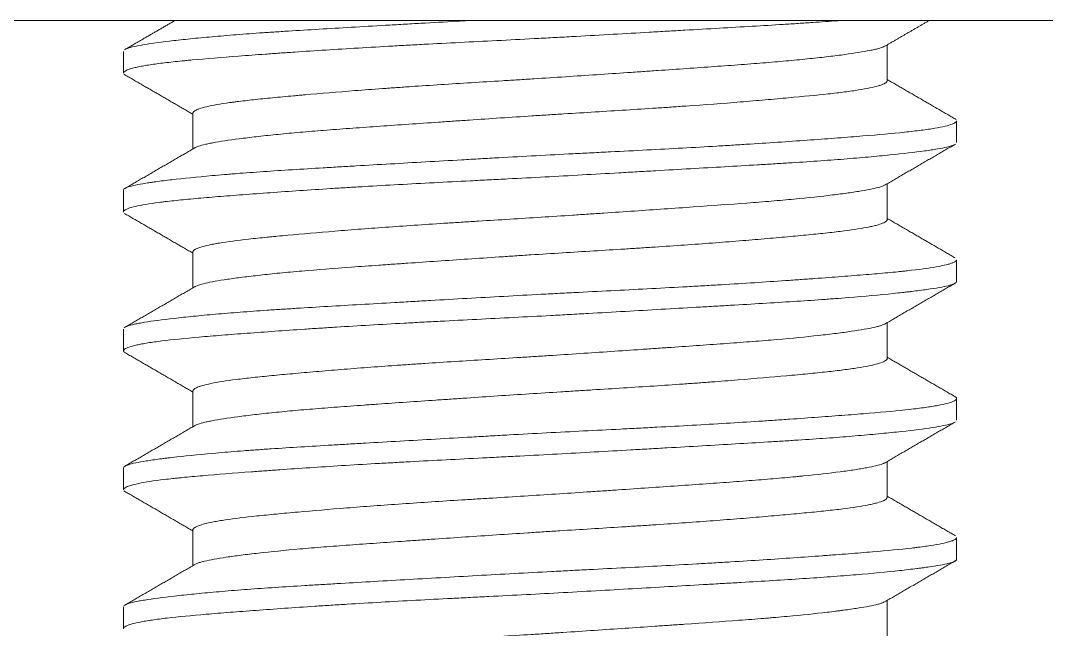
# Model space of a CAD drawing. Header units: millimetres. Extents: x 4900 to 5740, y 840 to 1434.
# Drawn here: x 5020.99 to 5028.38, y 1065.25 to 1069.63 of the extents above; entities that cross this region are included whole.
import ezdxf

# ---------------------------------------------------------------- set-up
doc = ezdxf.new("R2010")
doc.units = ezdxf.units.MM

msp = doc.modelspace()

# ---------------------------------------------------------------- linework, layer by layer
at = {"color": 7, "linetype": 'Continuous', "lineweight": 18}
for p, q in [((5060.0345, 1069.6311), (5011.4345, 1069.6311)), ((5027.2345, 1069.1972), (5027.2345, 1069.4558)), ((5021.7345, 1069.4084), (5021.7345, 1069.2536)), ((5022.2345, 1068.965), (5022.2345, 1068.7064)), ((5027.7345, 1068.7529), (5027.7345, 1068.9089)), ((5021.7345, 1068.409), (5021.7345, 1068.2536)), ((5021.7346, 1068.4089), (5021.7374, 1068.4162)), ((5027.2345, 1068.1978), (5027.2345, 1068.456)), ((5022.2345, 1067.9642), (5022.2345, 1067.7064)), ((5027.7345, 1067.7537), (5027.7345, 1067.9084)), ((5027.2345, 1067.1973), (5027.2345, 1067.4559)), ((5021.7345, 1067.4086), (5021.7345, 1067.2531)), ((5022.2345, 1066.9649), (5022.2345, 1066.7064)), ((5027.7345, 1066.7534), (5027.7345, 1066.9093)), ((5021.7345, 1066.4086), (5021.7345, 1066.2538)), ((5027.2345, 1066.1975), (5027.2345, 1066.456)), ((5022.2345, 1065.9646), (5022.2345, 1065.7064)), ((5027.7345, 1065.7534), (5027.7345, 1065.9084)), ((5027.2345, 1065.1977), (5027.2345, 1065.4558)), ((5021.7345, 1065.4092), (5021.7345, 1065.2531))]:
    msp.add_line(p, q, dxfattribs=at)
for points, knots in [([(5026.8781, 1069.63), (5026.8206, 1069.6256), (5026.7606, 1069.6213), (5026.6639, 1069.6147), (5026.629, 1069.6124), (5026.5582, 1069.6078), (5026.5223, 1069.6055), (5026.3404, 1069.5942), (5026.187, 1069.5852), (5025.9449, 1069.5712), (5025.8623, 1069.5664), (5025.7352, 1069.5591), (5025.6926, 1069.5567), (5025.607, 1069.5518), (5025.564, 1069.5493), (5025.3483, 1069.5369), (5025.1728, 1069.5269), (5024.9499, 1069.5145), (5024.8827, 1069.5108), (5024.8151, 1069.5072), (5024.77, 1069.5048), (5024.7474, 1069.5035), (5024.6347, 1069.4976), (5024.5451, 1069.4929), (5024.2783, 1069.4793), (5024.1029, 1069.4705), (5023.8868, 1069.4591), (5023.8438, 1069.4568), (5023.7794, 1069.4533), (5023.758, 1069.4521), (5023.7155, 1069.4498), (5023.6097, 1069.4439), (5023.507, 1069.438), (5023.2662, 1069.4237), (5023.1131, 1069.4138), (5022.9496, 1069.4026), (5022.9315, 1069.4014), (5022.8957, 1069.3989), (5022.8778, 1069.3976), (5022.825, 1069.3939), (5022.7905, 1069.3914), (5022.6894, 1069.384), (5022.6249, 1069.3792), (5022.4404, 1069.3652), (5022.329, 1069.3562), (5022.2172, 1069.346), (5022.205, 1069.3448), (5022.181, 1069.3425), (5022.1458, 1069.3391), (5022.1126, 1069.3356), (5022.0491, 1069.3287), (5021.9718, 1069.3194), (5021.9091, 1069.3098), (5021.8676, 1069.3025), (5021.8483, 1069.2988), (5021.8311, 1069.295), (5021.82, 1069.2925), (5021.8148, 1069.2913), (5021.7696, 1069.28), (5021.7457, 1069.2699), (5021.7353, 1069.2574), (5021.7343, 1069.2547), (5021.7346, 1069.2519)], [0, 0, 0, 0, 0.034722, 0.034722, 0.053593, 0.053593, 0.072464, 0.072464, 0.147947, 0.147947, 0.185688, 0.185688, 0.204559, 0.204559, 0.22343, 0.22343, 0.298913, 0.298913, 0.317784, 0.327219, 0.327219, 0.336655, 0.336655, 0.374396, 0.374396, 0.449879, 0.449879, 0.46875, 0.46875, 0.478186, 0.478186, 0.487621, 0.525362, 0.525362, 0.600846, 0.600846, 0.610281, 0.610281, 0.619716, 0.619716, 0.638587, 0.638587, 0.676329, 0.676329, 0.751812, 0.751812, 0.761247, 0.761247, 0.770683, 0.789553, 0.789553, 0.827295, 0.865037, 0.865037, 0.883907, 0.893343, 0.893343, 0.902778, 0.902778, 0.978261, 0.978261, 1, 1, 1, 1]), ([(5021.7498, 1069.425), (5021.7513, 1069.4258), (5021.7528, 1069.4265), (5021.7596, 1069.4295), (5021.7658, 1069.4317), (5021.7802, 1069.4363), (5021.7884, 1069.4386), (5021.816, 1069.4454), (5021.8382, 1069.4499), (5021.9161, 1069.4636), (5021.9829, 1069.4729), (5022.0854, 1069.485), (5022.1068, 1069.4875), (5022.1516, 1069.4924), (5022.1749, 1069.4949), (5022.2469, 1069.5024), (5022.3492, 1069.5123), (5022.4638, 1069.5221), (5022.5845, 1069.5318), (5022.648, 1069.5366), (5022.7478, 1069.5436), (5022.782, 1069.5459), (5022.8514, 1069.5505), (5022.8866, 1069.5528), (5022.9938, 1069.5596), (5023.0673, 1069.5641), (5023.2941, 1069.5777), (5023.4534, 1069.5869), (5023.6422, 1069.5978), (5023.6633, 1069.599), (5023.7055, 1069.6015), (5023.7691, 1069.6051), (5023.8331, 1069.6088), (5023.9617, 1069.6161), (5024.0745, 1069.6226), (5024.1887, 1069.6291), (5024.2155, 1069.6306)], [0, 0, 0, 0, 0.01106, 0.01106, 0.045629, 0.045629, 0.080197, 0.080197, 0.149335, 0.149335, 0.287609, 0.287609, 0.322178, 0.322178, 0.356746, 0.356746, 0.425884, 0.495021, 0.495021, 0.564158, 0.564158, 0.598727, 0.598727, 0.633296, 0.633296, 0.702433, 0.702433, 0.840707, 0.840707, 0.857992, 0.857992, 0.875276, 0.909845, 0.909845, 0.978982, 1, 1, 1, 1]), ([(5027.2205, 1069.4477), (5027.2179, 1069.4461), (5027.2057, 1069.44), (5027.1875, 1069.4339), (5027.162, 1069.4269), (5027.1527, 1069.4246), (5027.1322, 1069.4199), (5027.1211, 1069.4176), (5027.0616, 1069.4058), (5027.0015, 1069.3962), (5026.8934, 1069.3815), (5026.8543, 1069.3766), (5026.791, 1069.3691), (5026.7692, 1069.3666), (5026.7239, 1069.3615), (5026.7006, 1069.359), (5026.6289, 1069.3515), (5026.5788, 1069.3466), (5026.4737, 1069.3369), (5026.4188, 1069.3322), (5026.3044, 1069.3228), (5026.2447, 1069.3182), (5026.1517, 1069.3112), (5026.12, 1069.3089), (5026.056, 1069.3042), (5026.0237, 1069.3019), (5025.8602, 1069.2902), (5025.7237, 1069.2808), (5025.5461, 1069.2686), (5025.5102, 1069.2661), (5025.4377, 1069.2611), (5025.4011, 1069.2586), (5025.2903, 1069.2511), (5025.2162, 1069.2461), (5024.9928, 1069.231), (5024.8426, 1069.221), (5024.6534, 1069.209), (5024.6155, 1069.2067), (5024.5395, 1069.2019), (5024.5014, 1069.1996), (5024.388, 1069.1926), (5024.3133, 1069.188), (5024.0916, 1069.1742), (5023.9472, 1069.165), (5023.7886, 1069.1543), (5023.771, 1069.1531), (5023.736, 1069.1506), (5023.7185, 1069.1494), (5023.6664, 1069.1458), (5023.6322, 1069.1433), (5023.5309, 1069.136), (5023.4654, 1069.1311), (5023.2743, 1069.1162), (5023.1544, 1069.1062), (5023.0282, 1069.095), (5023.0143, 1069.0938), (5022.9868, 1069.0914), (5022.9733, 1069.0901), (5022.9331, 1069.0865), (5022.9071, 1069.0841), (5022.831, 1069.077), (5022.7349, 1069.0678), (5022.6498, 1069.0586), (5022.59, 1069.0516), (5022.5612, 1069.0481), (5022.5339, 1069.0446), (5022.5161, 1069.0422), (5022.5073, 1069.041), (5022.4306, 1069.0303), (5022.3757, 1069.0206), (5022.3127, 1069.0058), (5022.295, 1069.0008), (5022.2733, 1068.9932), (5022.2669, 1068.9907), (5022.2585, 1068.9869), (5022.256, 1068.9857), (5022.2513, 1068.9831), (5022.2491, 1068.9819), (5022.2396, 1068.9756), (5022.2354, 1068.9706), (5022.2346, 1068.9652), (5022.2345, 1068.9645), (5022.2345, 1068.9638)], [0, 0, 0, 0, 0.010037, 0.039913, 0.039913, 0.054851, 0.054851, 0.069789, 0.069789, 0.12954, 0.12954, 0.159416, 0.159416, 0.174353, 0.174353, 0.189291, 0.189291, 0.219167, 0.219167, 0.249043, 0.249043, 0.278918, 0.278918, 0.293856, 0.293856, 0.308794, 0.308794, 0.368545, 0.368545, 0.383483, 0.383483, 0.398421, 0.398421, 0.428297, 0.428297, 0.488048, 0.488048, 0.502986, 0.502986, 0.517924, 0.517924, 0.5478, 0.5478, 0.607551, 0.607551, 0.61502, 0.61502, 0.622489, 0.622489, 0.637427, 0.637427, 0.667302, 0.667302, 0.727054, 0.727054, 0.734523, 0.734523, 0.741992, 0.741992, 0.756929, 0.756929, 0.786805, 0.816681, 0.816681, 0.831619, 0.839088, 0.839088, 0.846557, 0.846557, 0.906308, 0.906308, 0.936184, 0.936184, 0.951121, 0.951121, 0.95859, 0.95859, 0.966059, 0.966059, 0.995935, 0.995935, 1, 1, 1, 1]), ([(5022.2455, 1068.7126), (5022.2523, 1068.7171), (5022.2622, 1068.7215), (5022.2889, 1068.7306), (5022.306, 1068.7352), (5022.3369, 1068.7423), (5022.348, 1068.7446), (5022.3718, 1068.7494), (5022.3845, 1068.7517), (5022.452, 1068.7636), (5022.5183, 1068.7733), (5022.6168, 1068.7858), (5022.6372, 1068.7883), (5022.6798, 1068.7933), (5022.7019, 1068.7959), (5022.77, 1068.8034), (5022.8179, 1068.8085), (5022.9186, 1068.8183), (5022.9714, 1068.8232), (5023.0819, 1068.8327), (5023.1396, 1068.8374), (5023.2298, 1068.8444), (5023.2605, 1068.8467), (5023.3231, 1068.8514), (5023.3548, 1068.8537), (5023.4509, 1068.8608), (5023.5166, 1068.8654), (5023.7179, 1068.8796), (5023.8581, 1068.8892), (5024.0226, 1068.9005), (5024.041, 1068.9017), (5024.0779, 1068.9042), (5024.1332, 1068.908), (5024.1888, 1068.9118), (5024.3002, 1068.9193), (5024.4496, 1068.9294), (5024.6005, 1068.9394), (5024.7143, 1068.9467), (5024.7713, 1068.9504), (5024.8286, 1068.954), (5024.8668, 1068.9563), (5024.886, 1068.9575), (5025.0577, 1068.9682), (5025.2073, 1068.9773), (5025.427, 1068.9912), (5025.4995, 1068.9959), (5025.6071, 1069.003), (5025.6427, 1069.0054), (5025.6959, 1069.009), (5025.7136, 1069.0102), (5025.7486, 1069.0126), (5025.7661, 1069.0139), (5025.9217, 1069.0248), (5026.0526, 1069.0347), (5026.2381, 1069.0497), (5026.298, 1069.0547), (5026.3852, 1069.0623), (5026.4138, 1069.0648), (5026.4697, 1069.0697), (5026.4969, 1069.0722), (5026.6296, 1069.0842), (5026.7249, 1069.0934), (5026.8518, 1069.1073), (5026.8914, 1069.112), (5026.9649, 1069.1215), (5026.9983, 1069.1263), (5027.0887, 1069.1407), (5027.136, 1069.1505), (5027.1788, 1069.1631), (5027.1866, 1069.1656), (5027.2003, 1069.1707), (5027.2064, 1069.1733), (5027.2219, 1069.1809), (5027.2287, 1069.1859), (5027.2336, 1069.193), (5027.2344, 1069.1952), (5027.2345, 1069.1974)], [0, 0, 0, 0, 0.028735, 0.028735, 0.058668, 0.058668, 0.073635, 0.073635, 0.088601, 0.088601, 0.148467, 0.148467, 0.163433, 0.163433, 0.1784, 0.1784, 0.208333, 0.208333, 0.238266, 0.238266, 0.268199, 0.268199, 0.283165, 0.283165, 0.298132, 0.298132, 0.328064, 0.328064, 0.38793, 0.38793, 0.395414, 0.395414, 0.402897, 0.417863, 0.417863, 0.447796, 0.477729, 0.477729, 0.492696, 0.500179, 0.500179, 0.507662, 0.507662, 0.567528, 0.567528, 0.597461, 0.597461, 0.612427, 0.612427, 0.619911, 0.619911, 0.627394, 0.627394, 0.68726, 0.68726, 0.717193, 0.717193, 0.732159, 0.732159, 0.747125, 0.747125, 0.806991, 0.806991, 0.836924, 0.836924, 0.866857, 0.866857, 0.926723, 0.926723, 0.94169, 0.94169, 0.956656, 0.956656, 0.986589, 0.986589, 1, 1, 1, 1]), ([(5021.7451, 1068.4224), (5021.7488, 1068.4247), (5021.7535, 1068.4269), (5021.7821, 1068.4382), (5021.8206, 1068.4471), (5021.8882, 1068.4586), (5021.9099, 1068.462), (5021.9339, 1068.4655), (5021.9504, 1068.4679), (5021.959, 1068.4691), (5022.0026, 1068.4751), (5022.041, 1068.4799), (5022.1663, 1068.4944), (5022.2634, 1068.5043), (5022.4018, 1068.5167), (5022.4303, 1068.5192), (5022.4745, 1068.5229), (5022.4894, 1068.5242), (5022.5196, 1068.5266), (5022.5349, 1068.5278), (5022.612, 1068.5339), (5022.6762, 1068.5386), (5022.8765, 1068.5525), (5023.02, 1068.5613), (5023.1928, 1068.5717), (5023.2121, 1068.5728), (5023.2512, 1068.5751), (5023.2709, 1068.5763), (5023.3303, 1068.5798), (5023.3702, 1068.5821), (5023.4911, 1068.5891), (5023.573, 1068.5938), (5023.8227, 1068.6082), (5023.9944, 1068.618), (5024.2158, 1068.6306), (5024.2605, 1068.6332), (5024.3496, 1068.6382), (5024.3941, 1068.6407), (5024.5278, 1068.6481), (5024.617, 1068.653), (5024.7953, 1068.6626), (5024.8844, 1068.6672), (5025.0182, 1068.6741), (5025.0628, 1068.6763), (5025.152, 1068.6809), (5025.1967, 1068.6832), (5025.4194, 1068.6945), (5025.5922, 1068.7035), (5025.8436, 1068.7174), (5025.9261, 1068.7221), (5026.0479, 1068.7293), (5026.0881, 1068.7317), (5026.168, 1068.7366), (5026.2076, 1068.739), (5026.4021, 1068.7514), (5026.5476, 1068.7614), (5026.7511, 1068.7761), (5026.8164, 1068.7809), (5026.9106, 1068.788), (5026.9414, 1068.7904), (5027.0017, 1068.7951), (5027.031, 1068.7974), (5027.1729, 1068.8088), (5027.2729, 1068.8177), (5027.4026, 1068.8315), (5027.4424, 1068.8362), (5027.497, 1068.8433), (5027.5144, 1068.8457), (5027.5471, 1068.8505), (5027.5624, 1068.853), (5027.6341, 1068.8652), (5027.6759, 1068.8751), (5027.7152, 1068.8901), (5027.7244, 1068.8951), (5027.7322, 1068.9025), (5027.7338, 1068.9049), (5027.7344, 1068.9079), (5027.7345, 1068.9085), (5027.7345, 1068.909)], [0, 0, 0, 0, 0.01454, 0.01454, 0.07317, 0.07317, 0.087828, 0.095157, 0.095157, 0.102485, 0.102485, 0.131801, 0.131801, 0.190431, 0.190431, 0.205089, 0.205089, 0.212417, 0.212417, 0.219746, 0.219746, 0.249061, 0.249061, 0.307692, 0.307692, 0.315021, 0.315021, 0.322349, 0.322349, 0.337007, 0.337007, 0.366322, 0.366322, 0.424953, 0.424953, 0.43961, 0.43961, 0.454268, 0.454268, 0.483583, 0.483583, 0.512898, 0.512898, 0.527556, 0.527556, 0.542213, 0.542213, 0.600844, 0.600844, 0.630159, 0.630159, 0.644817, 0.644817, 0.659474, 0.659474, 0.718105, 0.718105, 0.74742, 0.74742, 0.762078, 0.762078, 0.776735, 0.776735, 0.835366, 0.835366, 0.864681, 0.864681, 0.879338, 0.879338, 0.893996, 0.893996, 0.952626, 0.952626, 0.981942, 0.981942, 0.996599, 0.996599, 1, 1, 1, 1]), ([(5027.7187, 1068.7369), (5027.7071, 1068.7311), (5027.6891, 1068.7255), (5027.6459, 1068.7153), (5027.6229, 1068.7108), (5027.5891, 1068.705), (5027.5821, 1068.7039), (5027.5676, 1068.7016), (5027.5601, 1068.7004), (5027.5368, 1068.6969), (5027.5204, 1068.6945), (5027.434, 1068.6827), (5027.3509, 1068.673), (5027.2055, 1068.6582), (5027.1535, 1068.6532), (5027.0702, 1068.6457), (5027.0415, 1068.6432), (5026.983, 1068.6383), (5026.953, 1068.6358), (5026.7999, 1068.6237), (5026.6668, 1068.6147), (5026.4873, 1068.6033), (5026.4507, 1068.6011), (5026.3762, 1068.5965), (5026.3383, 1068.5942), (5026.2226, 1068.5873), (5026.144, 1068.5827), (5025.9036, 1068.5688), (5025.7374, 1068.5592), (5025.5222, 1068.5469), (5025.4788, 1068.5444), (5025.3912, 1068.5394), (5025.3469, 1068.5369), (5025.2143, 1068.5293), (5025.0371, 1068.5193), (5024.8591, 1068.5095), (5024.6808, 1068.5), (5024.5914, 1068.4953), (5024.4571, 1068.4884), (5024.4123, 1068.4862), (5024.3225, 1068.4816), (5024.278, 1068.4793), (5024.1451, 1068.4725), (5024.0577, 1068.4681), (5023.7989, 1068.4545), (5023.631, 1068.4453), (5023.4269, 1068.4333), (5023.3863, 1068.4308), (5023.3064, 1068.426), (5023.2671, 1068.4235), (5023.1508, 1068.4161), (5023.0006, 1068.4063), (5022.8597, 1068.3964), (5022.7235, 1068.3865), (5022.6578, 1068.3817), (5022.5628, 1068.3745), (5022.5319, 1068.3721), (5022.4719, 1068.3675), (5022.4427, 1068.3652), (5022.3577, 1068.3583), (5022.2509, 1068.3493), (5022.1571, 1068.3403), (5022.0918, 1068.3334), (5022.0604, 1068.3299), (5022.0308, 1068.3264), (5022.0116, 1068.324), (5022.0021, 1068.3228), (5021.9198, 1068.3121), (5021.8623, 1068.3024), (5021.7989, 1068.2876), (5021.7816, 1068.2826), (5021.7615, 1068.2751), (5021.7558, 1068.2726), (5021.7487, 1068.2688), (5021.7466, 1068.2675), (5021.7429, 1068.265), (5021.7367, 1068.2602), (5021.7343, 1068.2555), (5021.7346, 1068.2521)], [0, 0, 0, 0, 0.037194, 0.037194, 0.066619, 0.066619, 0.073976, 0.073976, 0.081332, 0.081332, 0.096045, 0.096045, 0.154896, 0.154896, 0.184322, 0.184322, 0.199034, 0.199034, 0.213747, 0.213747, 0.272598, 0.272598, 0.287311, 0.287311, 0.302024, 0.302024, 0.33145, 0.33145, 0.390301, 0.390301, 0.405014, 0.405014, 0.419726, 0.419726, 0.449152, 0.478578, 0.478578, 0.508003, 0.508003, 0.522716, 0.522716, 0.537429, 0.537429, 0.566854, 0.566854, 0.625706, 0.625706, 0.640418, 0.640418, 0.655131, 0.655131, 0.684557, 0.713982, 0.713982, 0.743408, 0.743408, 0.758121, 0.758121, 0.772833, 0.772833, 0.802259, 0.831685, 0.831685, 0.846397, 0.853754, 0.853754, 0.86111, 0.86111, 0.919961, 0.919961, 0.949387, 0.949387, 0.9641, 0.9641, 0.971456, 0.971456, 0.978813, 1, 1, 1, 1]), ([(5027.2168, 1068.4456), (5027.2081, 1068.4412), (5027.1963, 1068.4367), (5027.1505, 1068.4231), (5027.1065, 1068.4139), (5027.0349, 1068.402), (5027.0198, 1068.3995), (5026.9878, 1068.3947), (5026.971, 1068.3922), (5026.9185, 1068.3848), (5026.8807, 1068.3799), (5026.7589, 1068.365), (5026.6666, 1068.355), (5026.5369, 1068.3427), (5026.5102, 1068.3402), (5026.4558, 1068.3354), (5026.4281, 1068.333), (5026.3434, 1068.3259), (5026.2849, 1068.3213), (5026.1036, 1068.3075), (5025.9748, 1068.2983), (5025.7692, 1068.2839), (5025.6996, 1068.2791), (5025.5586, 1068.2694), (5025.4157, 1068.2596), (5025.2689, 1068.2496), (5025.1574, 1068.2421), (5025.12, 1068.2396), (5025.0446, 1068.2345), (5025.0066, 1068.232), (5024.893, 1068.2244), (5024.8175, 1068.2195), (5024.6667, 1068.2099), (5024.5163, 1068.2005), (5024.3666, 1068.1913), (5024.2545, 1068.1844), (5024.2172, 1068.182), (5024.1427, 1068.1774), (5024.1059, 1068.1751), (5023.9231, 1068.1634), (5023.7822, 1068.154), (5023.5785, 1068.1395), (5023.5119, 1068.1346), (5023.414, 1068.1271), (5023.3817, 1068.1246), (5023.3184, 1068.1195), (5023.2874, 1068.117), (5023.1349, 1068.1045), (5023.022, 1068.0946), (5022.8922, 1068.0828), (5022.8542, 1068.0792), (5022.8174, 1068.0757), (5022.7932, 1068.0733), (5022.7812, 1068.0722), (5022.7223, 1068.0663), (5022.6782, 1068.0617), (5022.555, 1068.0478), (5022.4847, 1068.0385), (5022.412, 1068.0264), (5022.3982, 1068.024), (5022.3786, 1068.0203), (5022.3723, 1068.0191), (5022.3601, 1068.0166), (5022.3542, 1068.0153), (5022.3259, 1068.0091), (5022.3066, 1068.0041), (5022.259, 1067.9892), (5022.2405, 1067.9791), (5022.2352, 1067.968), (5022.2348, 1067.9668), (5022.2345, 1067.9649), (5022.2345, 1067.9643), (5022.2346, 1067.9636)], [0, 0, 0, 0, 0.02879, 0.02879, 0.088771, 0.088771, 0.103766, 0.103766, 0.118761, 0.118761, 0.148752, 0.148752, 0.208732, 0.208732, 0.223728, 0.223728, 0.238723, 0.238723, 0.268713, 0.268713, 0.328694, 0.328694, 0.358684, 0.358684, 0.388675, 0.418665, 0.418665, 0.43366, 0.43366, 0.448656, 0.448656, 0.478646, 0.478646, 0.508636, 0.538627, 0.538627, 0.553622, 0.553622, 0.568617, 0.568617, 0.628598, 0.628598, 0.658588, 0.658588, 0.673584, 0.673584, 0.688579, 0.688579, 0.74856, 0.74856, 0.763555, 0.771052, 0.771052, 0.77855, 0.77855, 0.80854, 0.80854, 0.868521, 0.868521, 0.883516, 0.883516, 0.891014, 0.891014, 0.898512, 0.898512, 0.928502, 0.928502, 0.988483, 0.988483, 0.99598, 0.99598, 1, 1, 1, 1]), ([(5022.2475, 1067.7139), (5022.25, 1067.7154), (5022.2529, 1067.7169), (5022.2612, 1067.7208), (5022.267, 1067.7231), (5022.2872, 1067.7301), (5022.304, 1067.7347), (5022.3642, 1067.7486), (5022.4173, 1067.758), (5022.5004, 1067.7703), (5022.5179, 1067.7728), (5022.5543, 1067.7778), (5022.5732, 1067.7803), (5022.6319, 1067.7877), (5022.7158, 1067.7977), (5022.8107, 1067.8077), (5022.8859, 1067.8151), (5022.9117, 1067.8176), (5022.9647, 1067.8225), (5022.9919, 1067.8249), (5023.1313, 1067.837), (5023.2507, 1067.8461), (5023.4412, 1067.8601), (5023.5066, 1067.8647), (5023.6076, 1067.8718), (5023.6417, 1067.8742), (5023.711, 1067.879), (5023.7462, 1067.8815), (5023.9225, 1067.8936), (5024.0671, 1067.9035), (5024.289, 1067.9186), (5024.3826, 1067.9249), (5024.4775, 1067.9312), (5024.5155, 1067.9337), (5024.5347, 1067.935), (5024.5919, 1067.9388), (5024.63, 1067.9413), (5024.82, 1067.9536), (5024.9709, 1067.9628), (5025.1955, 1067.9767), (5025.27, 1067.9813), (5025.3629, 1067.9871), (5025.3814, 1067.9883), (5025.4183, 1067.9907), (5025.4733, 1067.9942), (5025.5275, 1067.9977), (5025.7064, 1068.0095), (5025.8439, 1068.0192), (5026.0086, 1068.0316), (5026.0412, 1068.0341), (5026.1057, 1068.0391), (5026.1376, 1068.0416), (5026.2315, 1068.0492), (5026.2917, 1068.0542), (5026.4072, 1068.0641), (5026.4626, 1068.0691), (5026.5688, 1068.0787), (5026.6194, 1068.0834), (5026.6919, 1068.0904), (5026.7154, 1068.0928), (5026.7612, 1068.0975), (5026.7834, 1068.0998), (5026.8474, 1068.1068), (5026.887, 1068.1114), (5026.9966, 1068.1255), (5027.0575, 1068.1351), (5027.118, 1068.1475), (5027.1293, 1068.15), (5027.1501, 1068.155), (5027.1597, 1068.1575), (5027.1857, 1068.1651), (5027.2135, 1068.1751), (5027.2278, 1068.1851), (5027.2334, 1068.1926), (5027.2344, 1068.195), (5027.2345, 1068.1976), (5027.2345, 1068.1977), (5027.2345, 1068.1978)], [0, 0, 0, 0, 0.009717, 0.009717, 0.024712, 0.024712, 0.054702, 0.054702, 0.114683, 0.114683, 0.129678, 0.129678, 0.144674, 0.144674, 0.174664, 0.204654, 0.204654, 0.219649, 0.219649, 0.234645, 0.234645, 0.294625, 0.294625, 0.324616, 0.324616, 0.339611, 0.339611, 0.354606, 0.354606, 0.414587, 0.414587, 0.444577, 0.452075, 0.452075, 0.459573, 0.459573, 0.474568, 0.474568, 0.534548, 0.534548, 0.564539, 0.564539, 0.572036, 0.572036, 0.579534, 0.594529, 0.594529, 0.65451, 0.65451, 0.669505, 0.669505, 0.6845, 0.6845, 0.714491, 0.714491, 0.744481, 0.744481, 0.774472, 0.774472, 0.789467, 0.789467, 0.804462, 0.804462, 0.834452, 0.834452, 0.894433, 0.894433, 0.909428, 0.909428, 0.924423, 0.924423, 0.954414, 0.984404, 0.984404, 0.999399, 0.999399, 1, 1, 1, 1]), ([(5021.7463, 1067.4231), (5021.7509, 1067.4258), (5021.7669, 1067.4329), (5021.7928, 1067.44), (5021.8236, 1067.4468), (5021.8349, 1067.4491), (5021.8594, 1067.4537), (5021.8726, 1067.4559), (5021.943, 1067.4675), (5022.014, 1067.4769), (5022.1422, 1067.4915), (5022.1886, 1067.4964), (5022.289, 1067.5065), (5022.3953, 1067.5164), (5022.5134, 1067.5262), (5022.6372, 1067.5358), (5022.7019, 1067.5405), (5022.8035, 1067.5474), (5022.8381, 1067.5497), (5022.9088, 1067.5542), (5022.9449, 1067.5565), (5023.0547, 1067.5634), (5023.1297, 1067.5679), (5023.3603, 1067.5816), (5023.5213, 1067.5909), (5023.7318, 1067.603), (5023.7743, 1067.6054), (5023.8604, 1067.6103), (5023.9036, 1067.6128), (5024.0337, 1067.6203), (5024.121, 1067.6253), (5024.3845, 1067.6402), (5024.5623, 1067.6502), (5024.7875, 1067.6621), (5024.8327, 1067.6645), (5024.9228, 1067.6692), (5024.9677, 1067.6715), (5025.1016, 1067.6783), (5025.1901, 1067.6828), (5025.4533, 1067.6963), (5025.6255, 1067.7053), (5025.8157, 1067.7159), (5025.8368, 1067.717), (5025.8786, 1067.7194), (5025.9409, 1067.723), (5026.0021, 1067.7265), (5026.1229, 1067.7338), (5026.2799, 1067.7435), (5026.4287, 1067.7534), (5026.5373, 1067.7608), (5026.5908, 1067.7645), (5026.6431, 1067.7683), (5026.6777, 1067.7708), (5026.6949, 1067.772), (5026.7797, 1067.7782), (5026.8444, 1067.783), (5026.9677, 1067.7924), (5027.0849, 1067.8015), (5027.1899, 1067.8105), (5027.264, 1067.8174), (5027.2879, 1067.8196), (5027.3226, 1067.8231), (5027.334, 1067.8243), (5027.3562, 1067.8266), (5027.3671, 1067.8277), (5027.4629, 1067.8382), (5027.5328, 1067.8476), (5027.6155, 1067.8622), (5027.6393, 1067.8672), (5027.6643, 1067.8734), (5027.6691, 1067.8747), (5027.6781, 1067.8772), (5027.6824, 1067.8784), (5027.6945, 1067.8822), (5027.7015, 1067.8847), (5027.7195, 1067.8922), (5027.7275, 1067.8972), (5027.7334, 1067.9044), (5027.7344, 1067.9066), (5027.7345, 1067.9089)], [0, 0, 0, 0, 0.016917, 0.046287, 0.046287, 0.060972, 0.060972, 0.075657, 0.075657, 0.134398, 0.134398, 0.163768, 0.163768, 0.193139, 0.222509, 0.222509, 0.251879, 0.251879, 0.266564, 0.266564, 0.281249, 0.281249, 0.31062, 0.31062, 0.36936, 0.36936, 0.384046, 0.384046, 0.398731, 0.398731, 0.428101, 0.428101, 0.486842, 0.486842, 0.501527, 0.501527, 0.516212, 0.516212, 0.545582, 0.545582, 0.604323, 0.604323, 0.611665, 0.611665, 0.619008, 0.633693, 0.633693, 0.663063, 0.692434, 0.692434, 0.707119, 0.714461, 0.714461, 0.721804, 0.721804, 0.751174, 0.751174, 0.780545, 0.809915, 0.809915, 0.8246, 0.8246, 0.831943, 0.831943, 0.839285, 0.839285, 0.898026, 0.898026, 0.927396, 0.927396, 0.934739, 0.934739, 0.942081, 0.942081, 0.956766, 0.956766, 0.986137, 0.986137, 1, 1, 1, 1]), ([(5027.7345, 1067.7523), (5027.7345, 1067.7514), (5027.7342, 1067.7504), (5027.7319, 1067.7447), (5027.7259, 1067.7401), (5027.7134, 1067.7344), (5027.7107, 1067.7333), (5027.7046, 1067.731), (5027.7014, 1067.7299), (5027.6908, 1067.7265), (5027.6828, 1067.7242), (5027.638, 1067.7129), (5027.5868, 1067.7039), (5027.4874, 1067.6899), (5027.4504, 1067.6851), (5027.3993, 1067.679), (5027.3889, 1067.6778), (5027.3675, 1067.6753), (5027.335, 1067.6717), (5027.3005, 1067.668), (5027.1818, 1067.6556), (5027.0741, 1067.6457), (5026.9235, 1067.6335), (5026.8926, 1067.6311), (5026.845, 1067.6275), (5026.829, 1067.6263), (5026.7964, 1067.6239), (5026.7799, 1067.6227), (5026.6968, 1067.6169), (5026.6281, 1067.6123), (5026.4152, 1067.5987), (5026.2645, 1067.5898), (5026.0651, 1067.5781), (5026.0246, 1067.5758), (5025.9631, 1067.5722), (5025.9424, 1067.571), (5025.901, 1067.5687), (5025.797, 1067.5627), (5025.6915, 1067.5566), (5025.4355, 1067.5419), (5025.2609, 1067.5319), (5025.0599, 1067.5207), (5025.0376, 1067.5194), (5024.9927, 1067.5169), (5024.9701, 1067.5157), (5024.9026, 1067.5119), (5024.8577, 1067.5095), (5024.7231, 1067.5022), (5024.6338, 1067.4975), (5024.3668, 1067.4838), (5024.1903, 1067.4749), (5023.9933, 1067.4647), (5023.9714, 1067.4635), (5023.9278, 1067.4612), (5023.8627, 1067.4578), (5023.7986, 1067.4543), (5023.6717, 1067.4474), (5023.5057, 1067.4381), (5023.3464, 1067.4285), (5023.2293, 1067.4211), (5023.1907, 1067.4187), (5023.1144, 1067.4137), (5023.0766, 1067.4112), (5022.9648, 1067.4037), (5022.8215, 1067.3937), (5022.6892, 1067.384), (5022.5624, 1067.3745), (5022.5017, 1067.3699), (5022.4149, 1067.363), (5022.3867, 1067.3607), (5022.3317, 1067.3561), (5022.3048, 1067.3538), (5022.1755, 1067.3424), (5022.0865, 1067.3334), (5021.9742, 1067.3193), (5021.9403, 1067.3146), (5021.8949, 1067.3073), (5021.8807, 1067.3048), (5021.8541, 1067.2999), (5021.8418, 1067.2974), (5021.7855, 1067.285), (5021.7564, 1067.2749), (5021.7363, 1067.2602), (5021.7335, 1067.2553), (5021.7355, 1067.2482), (5021.7372, 1067.2458), (5021.742, 1067.2417), (5021.7446, 1067.2399), (5021.7479, 1067.2382)], [0, 0, 0, 0, 0.005762, 0.005762, 0.033466, 0.033466, 0.040392, 0.040392, 0.047318, 0.047318, 0.06117, 0.06117, 0.116578, 0.116578, 0.144282, 0.144282, 0.151208, 0.151208, 0.158134, 0.171985, 0.171985, 0.227393, 0.227393, 0.241245, 0.241245, 0.248171, 0.248171, 0.255097, 0.255097, 0.282801, 0.282801, 0.338209, 0.338209, 0.352061, 0.352061, 0.358987, 0.358987, 0.365913, 0.393617, 0.393617, 0.449025, 0.449025, 0.455951, 0.455951, 0.462877, 0.462877, 0.476729, 0.476729, 0.504432, 0.504432, 0.55984, 0.55984, 0.566766, 0.566766, 0.573692, 0.587544, 0.587544, 0.615248, 0.642952, 0.642952, 0.656804, 0.656804, 0.670656, 0.670656, 0.69836, 0.726064, 0.726064, 0.753768, 0.753768, 0.76762, 0.76762, 0.781472, 0.781472, 0.836879, 0.836879, 0.864583, 0.864583, 0.878435, 0.878435, 0.892287, 0.892287, 0.947695, 0.947695, 0.975399, 0.975399, 0.989251, 0.989251, 1, 1, 1, 1]), ([(5027.2227, 1067.449), (5027.2156, 1067.4445), (5027.2054, 1067.4401), (5027.1849, 1067.4333), (5027.1771, 1067.431), (5027.164, 1067.4275), (5027.1594, 1067.4263), (5027.1499, 1067.424), (5027.1449, 1067.4228), (5027.0983, 1067.4123), (5027.0441, 1067.4029), (5026.9443, 1067.3883), (5026.9079, 1067.3834), (5026.8485, 1067.3759), (5026.8278, 1067.3734), (5026.7852, 1067.3684), (5026.7633, 1067.3659), (5026.6503, 1067.3534), (5026.5499, 1067.3435), (5026.3843, 1067.3293), (5026.3266, 1067.3246), (5026.2361, 1067.3176), (5026.2055, 1067.3153), (5026.1434, 1067.3106), (5026.112, 1067.3083), (5025.9528, 1067.2967), (5025.8192, 1067.2874), (5025.6441, 1067.2753), (5025.6087, 1067.2729), (5025.537, 1067.2679), (5025.5007, 1067.2654), (5025.3915, 1067.258), (5025.3182, 1067.253), (5025.0968, 1067.238), (5024.9472, 1067.2279), (5024.7577, 1067.2157), (5024.7196, 1067.2132), (5024.6433, 1067.2084), (5024.6053, 1067.206), (5024.4918, 1067.199), (5024.4167, 1067.1944), (5024.1935, 1067.1806), (5024.0473, 1067.1715), (5023.8678, 1067.1596), (5023.8321, 1067.1572), (5023.7616, 1067.1524), (5023.7267, 1067.15), (5023.6236, 1067.1428), (5023.4896, 1067.133), (5023.3624, 1067.1231), (5023.2696, 1067.1156), (5023.2391, 1067.1131), (5023.179, 1067.1081), (5023.1494, 1067.1056), (5023.062, 1067.0981), (5023.0064, 1067.0931), (5022.9005, 1067.0835), (5022.7998, 1067.0742), (5022.7094, 1067.065), (5022.6455, 1067.058), (5022.6249, 1067.0557), (5022.585, 1067.051), (5022.5657, 1067.0486), (5022.4737, 1067.0369), (5022.413, 1067.0274), (5022.341, 1067.0127), (5022.3149, 1067.0065), (5022.294, 1067.0002), (5022.286, 1066.9976), (5022.2822, 1066.9964), (5022.2715, 1066.9926), (5022.2653, 1066.99), (5022.2423, 1066.9793), (5022.2339, 1066.9712), (5022.2346, 1066.9634)], [0, 0, 0, 0, 0.028808, 0.028808, 0.043689, 0.043689, 0.051129, 0.051129, 0.05857, 0.05857, 0.118093, 0.118093, 0.147855, 0.147855, 0.162736, 0.162736, 0.177617, 0.177617, 0.237141, 0.237141, 0.266903, 0.266903, 0.281784, 0.281784, 0.296665, 0.296665, 0.356188, 0.356188, 0.371069, 0.371069, 0.38595, 0.38595, 0.415712, 0.415712, 0.475236, 0.475236, 0.490117, 0.490117, 0.504998, 0.504998, 0.534759, 0.534759, 0.594283, 0.594283, 0.609164, 0.609164, 0.624045, 0.624045, 0.653807, 0.683569, 0.683569, 0.69845, 0.69845, 0.713331, 0.713331, 0.743093, 0.743093, 0.772854, 0.802616, 0.802616, 0.817497, 0.817497, 0.832378, 0.832378, 0.891902, 0.891902, 0.921664, 0.929104, 0.929104, 0.936545, 0.936545, 0.951426, 0.951426, 1, 1, 1, 1]), ([(5022.2483, 1066.7144), (5022.2542, 1066.7179), (5022.2726, 1066.7259), (5022.3013, 1066.734), (5022.3311, 1066.741), (5022.3418, 1066.7433), (5022.3651, 1066.7481), (5022.3776, 1066.7504), (5022.4441, 1066.7624), (5022.5096, 1066.7721), (5022.6258, 1066.787), (5022.6675, 1066.792), (5022.7346, 1066.7995), (5022.7578, 1066.8021), (5022.8057, 1066.8071), (5022.8302, 1066.8096), (5022.9055, 1066.8171), (5022.958, 1066.822), (5023.0676, 1066.8315), (5023.1819, 1066.8408), (5023.3052, 1066.8501), (5023.4013, 1066.8571), (5023.434, 1066.8595), (5023.4998, 1066.8642), (5023.533, 1066.8666), (5023.7008, 1066.8784), (5023.8403, 1066.888), (5024.0212, 1066.9004), (5024.0759, 1066.9041), (5024.1315, 1066.9079), (5024.1686, 1066.9104), (5024.1873, 1066.9117), (5024.2808, 1066.918), (5024.4308, 1066.9282), (5024.5815, 1066.9381), (5024.7326, 1066.9479), (5024.8084, 1066.9527), (5024.9223, 1066.9598), (5024.9603, 1066.9622), (5025.0174, 1066.9657), (5025.0364, 1066.9668), (5025.0744, 1066.9692), (5025.0933, 1066.9704), (5025.1875, 1066.9762), (5025.2619, 1066.9808), (5025.4822, 1066.9946), (5025.6252, 1067.004), (5025.7991, 1067.0162), (5025.8337, 1067.0186), (5025.9018, 1067.0236), (5025.9354, 1067.026), (5026.0345, 1067.0335), (5026.0986, 1067.0385), (5026.2848, 1067.0535), (5026.401, 1067.0635), (5026.5629, 1067.0781), (5026.6141, 1067.0829), (5026.7106, 1067.0922), (5026.8015, 1067.1015), (5026.8812, 1067.1107), (5026.9367, 1067.1178), (5026.9545, 1067.1202), (5026.9886, 1067.125), (5027.0049, 1067.1274), (5027.0822, 1067.1395), (5027.1306, 1067.1493), (5027.1834, 1067.1643), (5027.1977, 1067.1694), (5027.2141, 1067.1769), (5027.2187, 1067.1795), (5027.2263, 1067.1845), (5027.2291, 1067.1871), (5027.2332, 1067.1922), (5027.2343, 1067.1948), (5027.2345, 1067.1973)], [0, 0, 0, 0, 0.022596, 0.052644, 0.052644, 0.067668, 0.067668, 0.082692, 0.082692, 0.142788, 0.142788, 0.172836, 0.172836, 0.18786, 0.18786, 0.202884, 0.202884, 0.232932, 0.232932, 0.26298, 0.293028, 0.293028, 0.308052, 0.308052, 0.323076, 0.323076, 0.383173, 0.383173, 0.398197, 0.405709, 0.405709, 0.413221, 0.413221, 0.443269, 0.473317, 0.473317, 0.503365, 0.503365, 0.518389, 0.518389, 0.525901, 0.525901, 0.533413, 0.533413, 0.563461, 0.563461, 0.623557, 0.623557, 0.638581, 0.638581, 0.653605, 0.653605, 0.683653, 0.683653, 0.743749, 0.743749, 0.773797, 0.773797, 0.803845, 0.833893, 0.833893, 0.848917, 0.848917, 0.863941, 0.863941, 0.924038, 0.924038, 0.954086, 0.954086, 0.96911, 0.96911, 0.984134, 0.984134, 1, 1, 1, 1]), ([(5021.7346, 1066.4087), (5021.7343, 1066.4123), (5021.7363, 1066.4157), (5021.7433, 1066.4215), (5021.7471, 1066.4238), (5021.7544, 1066.4272), (5021.7571, 1066.4284), (5021.7629, 1066.4306), (5021.7661, 1066.4318), (5021.7969, 1066.442), (5021.8399, 1066.4509), (5021.9271, 1066.4647), (5021.96, 1066.4694), (5022.006, 1066.4754), (5022.0154, 1066.4766), (5022.0348, 1066.479), (5022.0447, 1066.4802), (5022.0752, 1066.4838), (5022.0963, 1066.4863), (5022.206, 1066.4985), (5022.3068, 1066.5085), (5022.4775, 1066.5233), (5022.5376, 1066.5282), (5022.6169, 1066.5342), (5022.633, 1066.5354), (5022.6655, 1066.5378), (5022.7146, 1066.5413), (5022.765, 1066.5448), (5022.936, 1066.5562), (5023.082, 1066.5651), (5023.2759, 1066.5766), (5023.335, 1066.58), (5023.3953, 1066.5836), (5023.4359, 1066.5859), (5023.4563, 1066.5871), (5023.5588, 1066.593), (5023.6419, 1066.5978), (5023.8944, 1066.6123), (5024.067, 1066.6222), (5024.2882, 1066.6347), (5024.3327, 1066.6372), (5024.3999, 1066.641), (5024.4224, 1066.6423), (5024.4673, 1066.6448), (5024.5796, 1066.651), (5024.6915, 1066.6571), (5024.9592, 1066.6712), (5025.1368, 1066.6801), (5025.3353, 1066.6902), (5025.3573, 1066.6914), (5025.4014, 1066.6937), (5025.4234, 1066.6948), (5025.4893, 1066.6982), (5025.5328, 1066.7005), (5025.662, 1066.7074), (5025.7466, 1066.712), (5025.9958, 1066.726), (5026.1557, 1066.7356), (5026.3475, 1066.748), (5026.3855, 1066.7505), (5026.46, 1066.7555), (5026.4965, 1066.758), (5026.6041, 1066.7655), (5026.6731, 1066.7704), (5026.8057, 1066.7801), (5026.8694, 1066.7849), (5026.9608, 1066.7919), (5026.9906, 1066.7942), (5027.0488, 1066.7988), (5027.0773, 1066.8011), (5027.2158, 1066.8126), (5027.3122, 1066.8215), (5027.4359, 1066.8354), (5027.4736, 1066.8401), (5027.5249, 1066.8472), (5027.5411, 1066.8496), (5027.5717, 1066.8545), (5027.5861, 1066.857), (5027.6529, 1066.8693), (5027.6903, 1066.8793), (5027.723, 1066.8942), (5027.7299, 1066.8991), (5027.7344, 1066.9065), (5027.7349, 1066.9089), (5027.7338, 1066.9136), (5027.7322, 1066.916), (5027.7285, 1066.9193), (5027.7271, 1066.9204), (5027.7256, 1066.9214)], [0, 0, 0, 0, 0.020683, 0.020683, 0.034585, 0.034585, 0.041535, 0.041535, 0.048486, 0.048486, 0.104091, 0.104091, 0.131893, 0.131893, 0.138844, 0.138844, 0.145795, 0.145795, 0.159696, 0.159696, 0.215301, 0.215301, 0.243103, 0.243103, 0.250054, 0.250054, 0.257005, 0.270906, 0.270906, 0.326511, 0.326511, 0.340412, 0.347363, 0.347363, 0.354314, 0.354314, 0.382116, 0.382116, 0.437721, 0.437721, 0.451622, 0.451622, 0.458573, 0.458573, 0.465524, 0.493326, 0.493326, 0.548931, 0.548931, 0.555882, 0.555882, 0.562832, 0.562832, 0.576734, 0.576734, 0.604536, 0.604536, 0.660141, 0.660141, 0.674042, 0.674042, 0.687944, 0.687944, 0.715746, 0.715746, 0.743549, 0.743549, 0.75745, 0.75745, 0.771351, 0.771351, 0.826956, 0.826956, 0.854759, 0.854759, 0.86866, 0.86866, 0.882561, 0.882561, 0.938166, 0.938166, 0.965969, 0.965969, 0.97987, 0.97987, 0.993771, 0.993771, 1, 1, 1, 1]), ([(5027.7163, 1066.7357), (5027.7079, 1066.7319), (5027.6967, 1066.7281), (5027.6662, 1066.7198), (5027.6456, 1066.7153), (5027.5964, 1066.7061), (5027.568, 1066.7015), (5027.472, 1066.6875), (5027.3937, 1066.6779), (5027.2778, 1066.6656), (5027.2537, 1066.6631), (5027.2036, 1066.6581), (5027.1776, 1066.6556), (5027.0975, 1066.6481), (5027.0412, 1066.6431), (5026.923, 1066.6334), (5026.861, 1066.6286), (5026.7314, 1066.6192), (5026.6638, 1066.6147), (5026.5581, 1066.6078), (5026.5222, 1066.6055), (5026.4488, 1066.601), (5026.4116, 1066.5987), (5026.2987, 1066.5918), (5026.2217, 1066.5873), (5025.9854, 1066.5735), (5025.821, 1066.564), (5025.6067, 1066.5517), (5025.5633, 1066.5493), (5025.4763, 1066.5443), (5025.4327, 1066.5418), (5025.3015, 1066.5343), (5025.1257, 1066.5243), (5024.948, 1066.5144), (5024.7695, 1066.5047), (5024.6798, 1066.4999), (5024.567, 1066.4941), (5024.5444, 1066.4929), (5024.4994, 1066.4906), (5024.4321, 1066.4872), (5024.3653, 1066.4838), (5024.2324, 1066.477), (5024.057, 1066.4681), (5023.8851, 1066.459), (5023.7575, 1066.4521), (5023.694, 1066.4486), (5023.6311, 1066.4451), (5023.5892, 1066.4427), (5023.5684, 1066.4415), (5023.3819, 1066.4308), (5023.2249, 1066.4211), (5023.0021, 1066.4063), (5022.9299, 1066.4013), (5022.8249, 1066.3938), (5022.7904, 1066.3914), (5022.7396, 1066.3877), (5022.7227, 1066.3864), (5022.6895, 1066.384), (5022.673, 1066.3828), (5022.5271, 1066.3719), (5022.41, 1066.3629), (5022.2529, 1066.3493), (5022.2037, 1066.3448), (5022.1461, 1066.3391), (5022.1348, 1066.3379), (5022.1126, 1066.3356), (5022.1017, 1066.3344), (5022.0697, 1066.3309), (5022.0493, 1066.3286), (5021.9523, 1066.3169), (5021.8898, 1066.3073), (5021.8186, 1066.2925), (5021.7987, 1066.2875), (5021.7786, 1066.2812), (5021.7748, 1066.28), (5021.7678, 1066.2774), (5021.758, 1066.2737), (5021.7505, 1066.2699), (5021.7385, 1066.2625), (5021.7345, 1066.2576), (5021.7345, 1066.2528), (5021.7345, 1066.2528)], [0, 0, 0, 0, 0.025047, 0.025047, 0.054584, 0.054584, 0.084121, 0.084121, 0.143194, 0.143194, 0.157963, 0.157963, 0.172731, 0.172731, 0.202268, 0.202268, 0.231805, 0.231805, 0.261342, 0.261342, 0.27611, 0.27611, 0.290879, 0.290879, 0.320416, 0.320416, 0.379489, 0.379489, 0.394258, 0.394258, 0.409026, 0.409026, 0.438563, 0.4681, 0.4681, 0.497637, 0.497637, 0.505021, 0.505021, 0.512405, 0.527174, 0.527174, 0.55671, 0.586247, 0.586247, 0.601016, 0.6084, 0.6084, 0.615784, 0.615784, 0.674858, 0.674858, 0.704395, 0.704395, 0.719163, 0.719163, 0.726547, 0.726547, 0.733932, 0.733932, 0.793005, 0.793005, 0.822542, 0.822542, 0.829926, 0.829926, 0.83731, 0.83731, 0.852079, 0.852079, 0.911153, 0.911153, 0.940689, 0.940689, 0.948074, 0.948074, 0.955458, 0.970226, 0.970226, 0.999763, 1, 1, 1, 1]), ([(5027.2158, 1066.4451), (5027.2115, 1066.443), (5027.2065, 1066.4408), (5027.176, 1066.4295), (5027.1381, 1066.4204), (5027.0802, 1066.4097), (5027.0735, 1066.4085), (5027.0598, 1066.4061), (5027.0527, 1066.4049), (5027.0309, 1066.4013), (5027.0156, 1066.3989), (5026.9675, 1066.3916), (5026.9325, 1066.3867), (5026.8188, 1066.372), (5026.7315, 1066.3619), (5026.6199, 1066.3507), (5026.6073, 1066.3494), (5026.5818, 1066.347), (5026.5689, 1066.3457), (5026.5299, 1066.342), (5026.5034, 1066.3396), (5026.4221, 1066.3324), (5026.3093, 1066.3231), (5026.188, 1066.3139), (5026.0937, 1066.3069), (5026.0618, 1066.3046), (5025.9967, 1066.2999), (5025.9636, 1066.2976), (5025.7964, 1066.2858), (5025.6578, 1066.2762), (5025.4432, 1066.2615), (5025.3705, 1066.2565), (5025.2598, 1066.249), (5025.2225, 1066.2465), (5025.1475, 1066.2414), (5025.1099, 1066.2389), (5024.9971, 1066.2313), (5024.9219, 1066.2263), (5024.7714, 1066.2165), (5024.6961, 1066.2117), (5024.5455, 1066.2023), (5024.4702, 1066.1977), (5024.3571, 1066.1907), (5024.3193, 1066.1884), (5024.2445, 1066.1837), (5024.2074, 1066.1814), (5024.023, 1066.1699), (5023.88, 1066.1606), (5023.6721, 1066.1462), (5023.6039, 1066.1413), (5023.4699, 1066.1314), (5023.4051, 1066.1264), (5023.217, 1066.1115), (5023.1, 1066.1015), (5022.9644, 1066.0893), (5022.9378, 1066.0869), (5022.8857, 1066.0821), (5022.8602, 1066.0798), (5022.786, 1066.0727), (5022.7395, 1066.0681), (5022.6086, 1066.0542), (5022.5327, 1066.045), (5022.4526, 1066.0331), (5022.4373, 1066.0306), (5022.4082, 1066.0258), (5022.3946, 1066.0233), (5022.3561, 1066.016), (5022.3339, 1066.011), (5022.2771, 1065.9961), (5022.2523, 1065.9861), (5022.2384, 1065.9735), (5022.2365, 1065.971), (5022.2348, 1065.967), (5022.2345, 1065.9655), (5022.2345, 1065.964)], [0, 0, 0, 0, 0.013941, 0.013941, 0.074037, 0.074037, 0.081549, 0.081549, 0.089061, 0.089061, 0.104085, 0.104085, 0.134133, 0.134133, 0.194229, 0.194229, 0.201741, 0.201741, 0.209253, 0.209253, 0.224277, 0.224277, 0.254325, 0.284373, 0.284373, 0.299397, 0.299397, 0.314421, 0.314421, 0.374517, 0.374517, 0.404565, 0.404565, 0.419589, 0.419589, 0.434613, 0.434613, 0.464661, 0.464661, 0.494709, 0.494709, 0.524757, 0.524757, 0.539781, 0.539781, 0.554805, 0.554805, 0.614901, 0.614901, 0.644949, 0.644949, 0.674997, 0.674997, 0.735093, 0.735093, 0.750117, 0.750117, 0.765141, 0.765141, 0.795189, 0.795189, 0.855285, 0.855285, 0.870309, 0.870309, 0.885333, 0.885333, 0.915381, 0.915381, 0.975477, 0.975477, 0.990501, 0.990501, 1, 1, 1, 1]), ([(5022.2473, 1065.7138), (5022.253, 1065.7173), (5022.2606, 1065.7207), (5022.2766, 1065.7265), (5022.2839, 1065.7288), (5022.3002, 1065.7335), (5022.3092, 1065.7358), (5022.3581, 1065.7475), (5022.4102, 1065.7569), (5022.5076, 1065.7714), (5022.5432, 1065.7764), (5022.6212, 1065.7864), (5022.6629, 1065.7914), (5022.796, 1065.8065), (5022.8951, 1065.8164), (5023.0323, 1065.8284), (5023.0604, 1065.8308), (5023.1179, 1065.8356), (5023.1474, 1065.8379), (5023.237, 1065.845), (5023.2985, 1065.8496), (5023.4883, 1065.8635), (5023.6217, 1065.8729), (5023.7797, 1065.8838), (5023.7973, 1065.885), (5023.8329, 1065.8874), (5023.8508, 1065.8887), (5023.9047, 1065.8924), (5023.9408, 1065.8949), (5024.0495, 1065.9023), (5024.1226, 1065.9073), (5024.3441, 1065.9223), (5024.4943, 1065.9325), (5024.6664, 1065.9436), (5024.6855, 1065.9449), (5024.7238, 1065.9473), (5024.7429, 1065.9485), (5024.8001, 1065.9522), (5024.8381, 1065.9546), (5024.9517, 1065.9616), (5025.1022, 1065.9709), (5025.2508, 1065.9801), (5025.3614, 1065.987), (5025.3982, 1065.9894), (5025.4714, 1065.9941), (5025.508, 1065.9964), (5025.6889, 1066.0083), (5025.827, 1066.018), (5026.0248, 1066.0327), (5026.0891, 1066.0377), (5026.1831, 1066.0453), (5026.2141, 1066.0478), (5026.2751, 1066.0529), (5026.3051, 1066.0554), (5026.3929, 1066.0629), (5026.5048, 1066.0728), (5026.6577, 1066.0869), (5026.7496, 1066.0962), (5026.8146, 1066.1032), (5026.8357, 1066.1055), (5026.8761, 1066.1102), (5026.8955, 1066.1126), (5026.9885, 1066.1243), (5027.0503, 1066.1339), (5027.1117, 1066.1462), (5027.1232, 1066.1486), (5027.1446, 1066.1536), (5027.1545, 1066.1562), (5027.1817, 1066.1638), (5027.1963, 1066.1688), (5027.2252, 1066.1819), (5027.2343, 1066.1899), (5027.2345, 1066.1976)], [0, 0, 0, 0, 0.022313, 0.022313, 0.037308, 0.037308, 0.052303, 0.052303, 0.112284, 0.112284, 0.142274, 0.142274, 0.172264, 0.172264, 0.232245, 0.232245, 0.24724, 0.24724, 0.262236, 0.262236, 0.292226, 0.292226, 0.352207, 0.352207, 0.359704, 0.359704, 0.367202, 0.367202, 0.382197, 0.382197, 0.412187, 0.412187, 0.472168, 0.472168, 0.479666, 0.479666, 0.487163, 0.487163, 0.502159, 0.502159, 0.532149, 0.562139, 0.562139, 0.577134, 0.577134, 0.59213, 0.59213, 0.65211, 0.65211, 0.682101, 0.682101, 0.697096, 0.697096, 0.712091, 0.712091, 0.742082, 0.772072, 0.802062, 0.802062, 0.817057, 0.817057, 0.832053, 0.832053, 0.892033, 0.892033, 0.907029, 0.907029, 0.922024, 0.922024, 0.952014, 0.952014, 1, 1, 1, 1]), ([(5021.7446, 1065.4221), (5021.7514, 1065.4264), (5021.7617, 1065.4306), (5021.7899, 1065.4392), (5021.8085, 1065.4437), (5021.8423, 1065.4505), (5021.8546, 1065.4528), (5021.8812, 1065.4574), (5021.8955, 1065.4597), (5021.9715, 1065.4714), (5022.0467, 1065.4809), (5022.1804, 1065.4956), (5022.2285, 1065.5005), (5022.306, 1065.508), (5022.3328, 1065.5105), (5022.388, 1065.5155), (5022.4164, 1065.518), (5022.5034, 1065.5254), (5022.5642, 1065.5303), (5022.6913, 1065.5397), (5022.8237, 1065.5489), (5022.9669, 1065.558), (5023.0786, 1065.5648), (5023.1165, 1065.5671), (5023.1931, 1065.5717), (5023.2319, 1065.574), (5023.4274, 1065.5855), (5023.5903, 1065.5948), (5023.844, 1065.6094), (5023.9301, 1065.6143), (5024.1057, 1065.6244), (5024.1939, 1065.6294), (5024.4591, 1065.6444), (5024.637, 1065.6543), (5024.861, 1065.666), (5024.9058, 1065.6683), (5024.9957, 1065.6729), (5025.0408, 1065.6752), (5025.1751, 1065.6821), (5025.2636, 1065.6866), (5025.5258, 1065.7), (5025.6965, 1065.7091), (5025.9045, 1065.7209), (5025.9458, 1065.7233), (5026.028, 1065.7281), (5026.0686, 1065.7305), (5026.1884, 1065.7378), (5026.266, 1065.7427), (5026.4921, 1065.7575), (5026.6338, 1065.7675), (5026.7828, 1065.7785), (5026.7992, 1065.7797), (5026.8317, 1065.7821), (5026.8479, 1065.7833), (5026.8955, 1065.7869), (5026.9265, 1065.7892), (5027.0169, 1065.7962), (5027.0738, 1065.8008), (5027.2352, 1065.8143), (5027.33, 1065.8233), (5027.4217, 1065.8339), (5027.4317, 1065.835), (5027.4512, 1065.8374), (5027.4796, 1065.8409), (5027.5058, 1065.8445), (5027.5554, 1065.8517), (5027.6139, 1065.8614), (5027.6571, 1065.8713), (5027.6837, 1065.8788), (5027.6956, 1065.8825), (5027.7053, 1065.8863), (5027.7113, 1065.8888), (5027.714, 1065.8901), (5027.7264, 1065.8964), (5027.7321, 1065.9013), (5027.7343, 1065.907), (5027.7345, 1065.9079), (5027.7345, 1065.9087)], [0, 0, 0, 0, 0.027205, 0.027205, 0.05652, 0.05652, 0.071177, 0.071177, 0.085835, 0.085835, 0.144465, 0.144465, 0.17378, 0.17378, 0.188438, 0.188438, 0.203096, 0.203096, 0.232411, 0.232411, 0.261726, 0.291041, 0.291041, 0.305699, 0.305699, 0.320356, 0.320356, 0.378987, 0.378987, 0.408302, 0.408302, 0.437617, 0.437617, 0.496247, 0.496247, 0.510905, 0.510905, 0.525563, 0.525563, 0.554878, 0.554878, 0.613508, 0.613508, 0.628166, 0.628166, 0.642823, 0.642823, 0.672138, 0.672138, 0.730769, 0.730769, 0.738098, 0.738098, 0.745426, 0.745426, 0.760084, 0.760084, 0.789399, 0.789399, 0.848029, 0.848029, 0.855358, 0.855358, 0.862687, 0.877345, 0.877345, 0.90666, 0.935975, 0.935975, 0.950633, 0.957961, 0.957961, 0.96529, 0.96529, 0.994605, 0.994605, 1, 1, 1, 1]), ([(5027.7345, 1065.752), (5027.7343, 1065.7504), (5027.7332, 1065.7475), (5027.7306, 1065.7447), (5027.7279, 1065.7423), (5027.7263, 1065.7412), (5027.717, 1065.7354), (5027.7056, 1065.7309), (5027.6597, 1065.7174), (5027.6137, 1065.7085), (5027.5367, 1065.6969), (5027.5204, 1065.6945), (5027.4943, 1065.6909), (5027.4854, 1065.6897), (5027.467, 1065.6873), (5027.4201, 1065.6813), (5027.3679, 1065.6753), (5027.2325, 1065.6606), (5027.1291, 1065.6506), (5026.9829, 1065.6383), (5026.9527, 1065.6358), (5026.8909, 1065.6309), (5026.8594, 1065.6285), (5026.7629, 1065.6214), (5026.6961, 1065.6168), (5026.4885, 1065.6032), (5026.3405, 1065.5943), (5026.1432, 1065.5827), (5026.1031, 1065.5804), (5026.0223, 1065.5757), (5025.9816, 1065.5733), (5025.8586, 1065.5662), (5025.6921, 1065.5566), (5025.5207, 1065.5468), (5025.3468, 1065.5369), (5025.2586, 1065.5319), (5025.0798, 1065.5218), (5024.9905, 1065.5168), (5024.812, 1065.507), (5024.7228, 1065.5022), (5024.5446, 1065.4929), (5024.4556, 1065.4884), (5024.3223, 1065.4816), (5024.2778, 1065.4793), (5024.189, 1065.4748), (5024.1445, 1065.4725), (5023.9243, 1065.4612), (5023.7539, 1065.4521), (5023.5067, 1065.438), (5023.4257, 1065.4332), (5023.3063, 1065.4259), (5023.2669, 1065.4235), (5023.1887, 1065.4185), (5023.1503, 1065.4161), (5022.9613, 1065.4036), (5022.8206, 1065.3937), (5022.6247, 1065.3792), (5022.5619, 1065.3745), (5022.4717, 1065.3675), (5022.4422, 1065.3652), (5022.3851, 1065.3606), (5022.3574, 1065.3583), (5022.2234, 1065.3469), (5022.1299, 1065.338), (5022.0102, 1065.324), (5021.9737, 1065.3193), (5021.9326, 1065.3132), (5021.9246, 1065.312), (5021.9091, 1065.3096), (5021.8867, 1065.3059), (5021.8665, 1065.3022), (5021.804, 1065.2899), (5021.7696, 1065.2799), (5021.7463, 1065.2675), (5021.7407, 1065.2638), (5021.7375, 1065.2601), (5021.7358, 1065.2577), (5021.7352, 1065.2564), (5021.7346, 1065.2542), (5021.7345, 1065.2531), (5021.7346, 1065.2521)], [0, 0, 0, 0, 0.01015, 0.017278, 0.017278, 0.024406, 0.024406, 0.052919, 0.052919, 0.109945, 0.109945, 0.124201, 0.124201, 0.131329, 0.131329, 0.138458, 0.16697, 0.16697, 0.223996, 0.223996, 0.238252, 0.238252, 0.252509, 0.252509, 0.281022, 0.281022, 0.338047, 0.338047, 0.352304, 0.352304, 0.36656, 0.36656, 0.395073, 0.423586, 0.423586, 0.452098, 0.452098, 0.480611, 0.480611, 0.509124, 0.509124, 0.537637, 0.537637, 0.551893, 0.551893, 0.56615, 0.56615, 0.623175, 0.623175, 0.651688, 0.651688, 0.665944, 0.665944, 0.680201, 0.680201, 0.737226, 0.737226, 0.765739, 0.765739, 0.779996, 0.779996, 0.794252, 0.794252, 0.851277, 0.851277, 0.87979, 0.87979, 0.886918, 0.886918, 0.894047, 0.908303, 0.908303, 0.965329, 0.965329, 0.979585, 0.986713, 0.986713, 0.993841, 0.993841, 1, 1, 1, 1]), ([(5027.2205, 1065.4476), (5027.2172, 1065.4457), (5027.211, 1065.4427), (5027.2033, 1065.4396), (5027.197, 1065.4373), (5027.1936, 1065.4362), (5027.1829, 1065.4327), (5027.1749, 1065.4304), (5027.1308, 1065.4188), (5027.0827, 1065.4095), (5026.9913, 1065.3951), (5026.9576, 1065.3902), (5026.9114, 1065.384), (5026.902, 1065.3828), (5026.8827, 1065.3803), (5026.8534, 1065.3765), (5026.8225, 1065.3728), (5026.7162, 1065.3603), (5026.6206, 1065.3503), (5026.4879, 1065.3382), (5026.4471, 1065.3346), (5026.4048, 1065.3311), (5026.3762, 1065.3287), (5026.3617, 1065.3275), (5026.2889, 1065.3216), (5026.2289, 1065.317), (5026.0434, 1065.3031), (5025.9127, 1065.2939), (5025.7404, 1065.2819), (5025.7055, 1065.2795), (5025.6525, 1065.2759), (5025.6347, 1065.2746), (5025.5991, 1065.2722), (5025.5812, 1065.271), (5025.4917, 1065.2648), (5025.4193, 1065.2599), (5025.2002, 1065.245), (5025.0514, 1065.2349), (5024.8618, 1065.2224), (5024.8236, 1065.2199), (5024.7474, 1065.215), (5024.7095, 1065.2126), (5024.596, 1065.2054), (5024.5208, 1065.2008), (5024.2964, 1065.1869), (5024.1486, 1065.1779), (5023.9661, 1065.1661), (5023.9299, 1065.1637), (5023.8585, 1065.159), (5023.8231, 1065.1566), (5023.7183, 1065.1495), (5023.5816, 1065.1398), (5023.451, 1065.13), (5023.3555, 1065.1225), (5023.324, 1065.12), (5023.2618, 1065.115), (5023.2311, 1065.1124), (5023.141, 1065.1049), (5023.0834, 1065.0999), (5022.9732, 1065.0902), (5022.9206, 1065.0854), (5022.8202, 1065.076), (5022.7725, 1065.0714), (5022.7046, 1065.0644), (5022.6826, 1065.0621), (5022.64, 1065.0574), (5022.6194, 1065.0551), (5022.5208, 1065.0434), (5022.4544, 1065.034), (5022.3734, 1065.0195), (5022.3495, 1065.0146), (5022.3184, 1065.0071), (5022.3089, 1065.0045), (5022.2916, 1064.9995), (5022.2838, 1064.997), (5022.2491, 1064.9844), (5022.2351, 1064.9744), (5022.2345, 1064.9644), (5022.2345, 1064.9641), (5022.2345, 1064.9638)], [0, 0, 0, 0, 0.012188, 0.019657, 0.019657, 0.027126, 0.027126, 0.042064, 0.042064, 0.101815, 0.101815, 0.131691, 0.131691, 0.13916, 0.13916, 0.146629, 0.161567, 0.161567, 0.221318, 0.221318, 0.236256, 0.243725, 0.243725, 0.251194, 0.251194, 0.281069, 0.281069, 0.340821, 0.340821, 0.355759, 0.355759, 0.363228, 0.363228, 0.370697, 0.370697, 0.400572, 0.400572, 0.460324, 0.460324, 0.475262, 0.475262, 0.490199, 0.490199, 0.520075, 0.520075, 0.579827, 0.579827, 0.594764, 0.594764, 0.609702, 0.609702, 0.639578, 0.669454, 0.669454, 0.684392, 0.684392, 0.699329, 0.699329, 0.729205, 0.729205, 0.759081, 0.759081, 0.788957, 0.788957, 0.803894, 0.803894, 0.818832, 0.818832, 0.878584, 0.878584, 0.908459, 0.908459, 0.923397, 0.923397, 0.938335, 0.938335, 0.998087, 0.998087, 1, 1, 1, 1])]:
    msp.add_open_spline(points, degree=3, knots=knots, dxfattribs=at)
for points in [[(5022.1051, 1069.6311), (5021.924, 1069.526), (5021.7428, 1069.4209)], [(5027.2164, 1069.4453), (5027.3765, 1069.5382), (5027.5366, 1069.6311)], [(5021.7366, 1069.2447), (5021.9856, 1069.1004), (5022.2345, 1068.9558)], [(5027.7323, 1068.9176), (5027.4834, 1069.0619), (5027.2345, 1069.2064)], [(5022.252, 1068.7165), (5021.9949, 1068.5672), (5021.7376, 1068.4181)], [(5027.2114, 1068.4425), (5027.4687, 1068.592), (5027.7263, 1068.7413)], [(5021.7412, 1068.2421), (5021.988, 1068.099), (5022.2345, 1067.9558)], [(5027.7251, 1067.9215), (5027.4797, 1068.0638), (5027.2345, 1068.2062)], [(5027.2181, 1067.4463), (5027.4755, 1067.5958), (5027.7329, 1067.745)], [(5022.2547, 1067.7181), (5021.9972, 1067.5685), (5021.7396, 1067.4192)], [(5021.7403, 1067.2426), (5021.9875, 1067.0993), (5022.2345, 1066.9558)], [(5027.7329, 1066.9172), (5027.4837, 1067.0616), (5027.2345, 1067.2063)], [(5022.2549, 1066.7182), (5021.9981, 1066.569), (5021.7409, 1066.42)], [(5027.2114, 1066.4425), (5027.4684, 1066.5919), (5027.7257, 1066.741)], [(5021.7367, 1066.2447), (5021.9856, 1066.1004), (5022.2345, 1065.9558)], [(5027.7257, 1065.9212), (5027.48, 1066.0636), (5027.2345, 1066.2062)], [(5027.2158, 1065.4449), (5027.4734, 1065.5945), (5027.7309, 1065.7438)], [(5022.2522, 1065.7166), (5021.9947, 1065.5671), (5021.7371, 1065.4178)]]:
    msp.add_open_spline(points, degree=2, dxfattribs=at)

doc.saveas('drawing.dxf')
